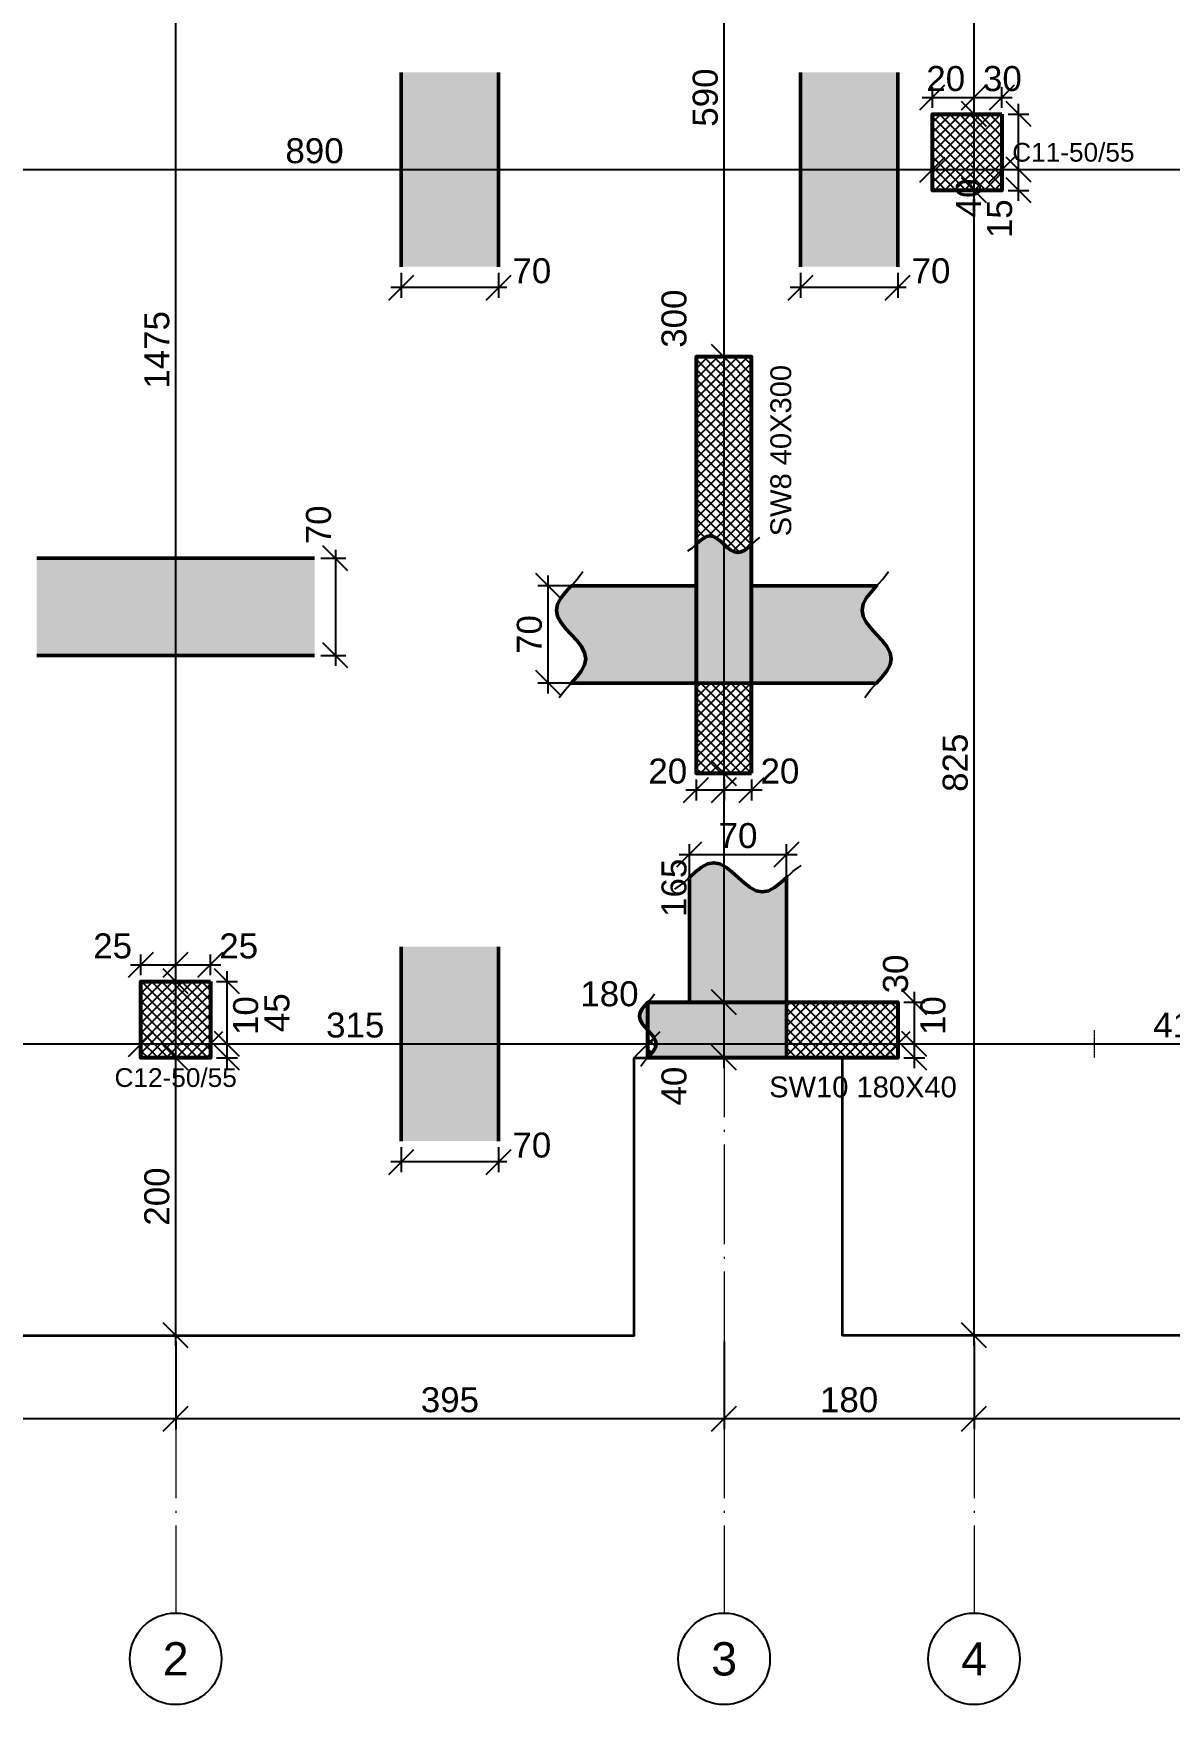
# Model space of a CAD drawing. Header units: millimetres. Extents: x -404 to 6018, y -5139 to 7890.
# Drawn here: x 328 to 1146, y 4124 to 5328 of the extents above; entities that cross this region are included whole.
import ezdxf
from ezdxf.enums import TextEntityAlignment as Align

# ---------------------------------------------------------------- set-up
doc = ezdxf.new("R2010")
doc.units = ezdxf.units.MM
doc.linetypes.add('ZWCAD_ISO04W100', pattern=[30.5, 24, -3, 0.5, -3])
for name, color, linetype, lineweight in [('AXIS LINES', 255, 'ZWCAD_ISO04W100', 13), ('COLUMN', 140, 'Continuous', 53), ('SLAB', 3, 'Continuous', 35), ('WALL', 10, 'Continuous', 53)]:
    doc.layers.add(name, color=color, linetype=linetype, lineweight=lineweight)
for name, color, linetype in [('FLOOR', 3, 'Continuous'), ('FW_AXIS', 7, 'Continuous'), ('FW_COLUMN_HATCH', 8, 'Continuous'), ('FW_DIM', 7, 'Continuous'), ('FW_SLAB_SECTION', 8, 'Continuous'), ('FW_TEXT', 7, 'Continuous'), ('FW_WALL_HATCH', 8, 'Continuous'), ('FW_WALL_SECTION', 8, 'Continuous')]:
    doc.layers.add(name, color=color, linetype=linetype)
doc.styles.add('REBAR_TXT', font='arial.ttf')
doc.styles.get("Standard").update_dxf_attribs({"font": 'arial.ttf'})
doc.dimstyles.new('FW_DIM', dxfattribs={"dimtxt": 18, "dimasz": 9, "dimexe": 7.5, "dimexo": 4.5, "dimgap": 4.5, "dimtad": 1, "dimdec": 0, "dimtxsty": 'Standard', "dimtsz": 9, "dimcen": 2.5, "dimdle": 7.5, "dimclrd": 256, "dimclre": 256, "dimclrt": 7, "dimazin": 3, "dimtfac": 1, "dimtmove": 2, "dimatfit": 3})

# ---------------------------------------------------------------- blocks, each defined once
blk = doc.blocks.new('_Oblique')
at = {"color": 0, "linetype": 'ByBlock', "lineweight": -2}
blk.add_line((-0.5, -0.5), (0.5, 0.5), dxfattribs=at)
blk = doc.blocks.new('*D8')
for p, q in [((792.5, 4736.6), (877.5, 4736.6)), ((800, 4634.6), (800, 4744.1)), ((870, 4634.6), (870, 4744.1))]:
    blk.add_line(p, q)
at = {"layer": 'Defpoints'}
for p in [(800, 4736.6), (800, 4630.1), (870, 4630.1)]:
    blk.add_point(p, dxfattribs=at)
at = {"layer": 'FW_DIM', "xscale": 18, "yscale": 18}
for p in [(800, 4736.6), (870, 4736.6)]:
    blk.add_blockref('_OBLIQUE', p, dxfattribs=at)
at = {"layer": 'FW_DIM', "color": 7, "insert": (835, 4750.1), "char_height": 18, "attachment_point": 5}
blk.add_mtext('70', dxfattribs=at)
blk = doc.blocks.new('*D10')
for p, q in [((698.3, 4852.6), (698.3, 4937.6)), ((800.3, 4930.1), (690.8, 4930.1)), ((800.3, 4860.1), (690.8, 4860.1))]:
    blk.add_line(p, q)
at = {"layer": 'Defpoints'}
for p in [(804.8, 4930.1), (698.3, 4860.1), (804.8, 4860.1)]:
    blk.add_point(p, dxfattribs=at)
at = {"layer": 'FW_DIM', "xscale": 18, "yscale": 18, "rotation": 90}
for p in [(698.3, 4930.1), (698.3, 4860.1)]:
    blk.add_blockref('_OBLIQUE', p, dxfattribs=at)
at = {"layer": 'FW_DIM', "color": 7, "insert": (684.8, 4895.1), "char_height": 18, "attachment_point": 5, "rotation": 90}
blk.add_mtext('70', dxfattribs=at)
blk = doc.blocks.new('*D16')
for p, q in [((592.5, 4525.6), (592.5, 4507.6)), ((662.5, 4525.6), (662.5, 4507.6)), ((668.5, 4515.1), (585, 4515.1))]:
    blk.add_line(p, q)
at = {"layer": 'Defpoints'}
for p in [(592.5, 4530.1), (662.5, 4530.1), (592.5, 4515.1)]:
    blk.add_point(p, dxfattribs=at)
at = {"layer": 'FW_DIM', "xscale": 18, "yscale": 18}
for p in [(592.5, 4515.1), (662.5, 4515.1)]:
    blk.add_blockref('_OBLIQUE', p, dxfattribs=at)
at = {"layer": 'FW_DIM', "color": 7, "insert": (686.5, 4527.1), "char_height": 18, "attachment_point": 5}
blk.add_mtext('70', dxfattribs=at)
blk = doc.blocks.new('*D18')
for p, q in [((592.5, 5155.6), (592.5, 5137.6)), ((662.5, 5155.6), (662.5, 5137.6)), ((668.5, 5145.1), (585, 5145.1))]:
    blk.add_line(p, q)
at = {"layer": 'Defpoints'}
for p in [(592.5, 5160.1), (662.5, 5160.1), (592.5, 5145.1)]:
    blk.add_point(p, dxfattribs=at)
at = {"layer": 'FW_DIM', "xscale": 18, "yscale": 18}
for p in [(592.5, 5145.1), (662.5, 5145.1)]:
    blk.add_blockref('_OBLIQUE', p, dxfattribs=at)
at = {"layer": 'FW_DIM', "color": 7, "insert": (686.5, 5157.1), "char_height": 18, "attachment_point": 5}
blk.add_mtext('70', dxfattribs=at)
blk = doc.blocks.new('*D19')
for p, q in [((880, 5155.6), (880, 5137.6)), ((950, 5155.6), (950, 5137.6)), ((956, 5145.1), (872.5, 5145.1))]:
    blk.add_line(p, q)
at = {"layer": 'Defpoints'}
for p in [(880, 5160.1), (950, 5160.1), (880, 5145.1)]:
    blk.add_point(p, dxfattribs=at)
at = {"layer": 'FW_DIM', "xscale": 18, "yscale": 18}
for p in [(880, 5145.1), (950, 5145.1)]:
    blk.add_blockref('_OBLIQUE', p, dxfattribs=at)
at = {"layer": 'FW_DIM', "color": 7, "insert": (974, 5157.1), "char_height": 18, "attachment_point": 5}
blk.add_mtext('70', dxfattribs=at)
blk = doc.blocks.new('*D30')
for p, q in [((534.5, 4950.1), (552.5, 4950.1)), ((545, 4956.1), (545, 4872.6)), ((534.5, 4880.1), (552.5, 4880.1))]:
    blk.add_line(p, q)
at = {"layer": 'Defpoints'}
for p in [(530, 4950.1), (530, 4880.1), (545, 4880.1)]:
    blk.add_point(p, dxfattribs=at)
at = {"layer": 'FW_DIM', "xscale": 18, "yscale": 18, "rotation": 90}
for p in [(545, 4950.1), (545, 4880.1)]:
    blk.add_blockref('_OBLIQUE', p, dxfattribs=at)
at = {"layer": 'FW_DIM', "color": 7, "insert": (533, 4974.1), "char_height": 18, "attachment_point": 5, "rotation": 90}
blk.add_mtext('70', dxfattribs=at)
blk = doc.blocks.new('*D58')
for p, q in [((954.5, 4600.1), (969.5, 4600.1)), ((962, 4582.6), (962, 4607.6)), ((954.5, 4590.1), (969.5, 4590.1))]:
    blk.add_line(p, q)
at = {"layer": 'Defpoints'}
for p in [(950, 4600.1), (950, 4590.1), (962, 4590.1)]:
    blk.add_point(p, dxfattribs=at)
at = {"layer": 'FW_DIM', "xscale": 18, "yscale": 18, "rotation": 90}
for p in [(962, 4600.1), (962, 4590.1)]:
    blk.add_blockref('_OBLIQUE', p, dxfattribs=at)
at = {"layer": 'FW_DIM', "color": 7, "insert": (975.5, 4620.5), "char_height": 18, "attachment_point": 5, "rotation": 90}
blk.add_mtext('10', dxfattribs=at)
blk = doc.blocks.new('*D59')
for p, q in [((962, 4592.6), (962, 4637.6)), ((954.5, 4630.1), (969.5, 4630.1)), ((954.5, 4600.1), (969.5, 4600.1))]:
    blk.add_line(p, q)
at = {"layer": 'Defpoints'}
for p in [(950, 4630.1), (950, 4600.1), (962, 4600.1)]:
    blk.add_point(p, dxfattribs=at)
at = {"layer": 'FW_DIM', "xscale": 18, "yscale": 18, "rotation": 90}
for p in [(962, 4630.1), (962, 4600.1)]:
    blk.add_blockref('_OBLIQUE', p, dxfattribs=at)
at = {"layer": 'FW_DIM', "color": 7, "insert": (948.5, 4650.5), "char_height": 18, "attachment_point": 5, "rotation": 90}
blk.add_mtext('30', dxfattribs=at)
blk = doc.blocks.new('*D62')
for p, q in [((797.3, 4783.1), (832.5, 4783.1)), ((804.8, 4790.6), (804.8, 4775.6)), ((825, 4790.6), (825, 4775.6))]:
    blk.add_line(p, q)
at = {"layer": 'Defpoints'}
for p in [(804.8, 4795.1), (825, 4795.1), (804.8, 4783.1)]:
    blk.add_point(p, dxfattribs=at)
at = {"layer": 'FW_DIM', "xscale": 18, "yscale": 18}
for p in [(804.8, 4783.1), (825, 4783.1)]:
    blk.add_blockref('_OBLIQUE', p, dxfattribs=at)
at = {"layer": 'FW_DIM', "color": 7, "insert": (784.4, 4796.6), "char_height": 18, "attachment_point": 5}
blk.add_mtext('20', dxfattribs=at)
blk = doc.blocks.new('*D63')
for p, q in [((817.5, 4783.1), (852.3, 4783.1)), ((825, 4790.6), (825, 4775.6)), ((844.8, 4790.6), (844.8, 4775.6))]:
    blk.add_line(p, q)
at = {"layer": 'Defpoints'}
for p in [(825, 4795.1), (844.8, 4795.1), (825, 4783.1)]:
    blk.add_point(p, dxfattribs=at)
at = {"layer": 'FW_DIM', "xscale": 18, "yscale": 18}
for p in [(825, 4783.1), (844.8, 4783.1)]:
    blk.add_blockref('_OBLIQUE', p, dxfattribs=at)
at = {"layer": 'FW_DIM', "color": 7, "insert": (865.2, 4796.6), "char_height": 18, "attachment_point": 5}
blk.add_mtext('20', dxfattribs=at)
blk = doc.blocks.new('*D98')
for p, q in [((975, 5274.6), (975, 5289.6)), ((1005, 5274.6), (1005, 5289.6)), ((967.5, 5282.1), (1012.5, 5282.1))]:
    blk.add_line(p, q)
at = {"layer": 'Defpoints'}
for p in [(975, 5282.1), (975, 5270.1), (1005, 5270.1)]:
    blk.add_point(p, dxfattribs=at)
at = {"layer": 'FW_DIM', "xscale": 18, "yscale": 18}
for p in [(975, 5282.1), (1005, 5282.1)]:
    blk.add_blockref('_OBLIQUE', p, dxfattribs=at)
at = {"layer": 'FW_DIM', "color": 7, "insert": (1025.4, 5295.6), "char_height": 18, "attachment_point": 5}
blk.add_mtext('30', dxfattribs=at)
blk = doc.blocks.new('*D99')
for p, q in [((1005, 5274.6), (1005, 5289.6)), ((1025, 5274.6), (1025, 5289.6)), ((997.5, 5282.1), (1032.5, 5282.1))]:
    blk.add_line(p, q)
at = {"layer": 'Defpoints'}
for p in [(1005, 5282.1), (1005, 5270.1), (1025, 5270.1)]:
    blk.add_point(p, dxfattribs=at)
at = {"layer": 'FW_DIM', "xscale": 18, "yscale": 18}
for p in [(1005, 5282.1), (1025, 5282.1)]:
    blk.add_blockref('_OBLIQUE', p, dxfattribs=at)
at = {"layer": 'FW_DIM', "color": 7, "insert": (984.6, 5295.6), "char_height": 18, "attachment_point": 5}
blk.add_mtext('20', dxfattribs=at)
blk = doc.blocks.new('*D100')
for p, q in [((1029.5, 5230.1), (1044.5, 5230.1)), ((1037, 5207.6), (1037, 5237.6)), ((1029.5, 5215.1), (1044.5, 5215.1))]:
    blk.add_line(p, q)
at = {"layer": 'Defpoints'}
for p in [(1025, 5230.1), (1025, 5215.1), (1037, 5215.1)]:
    blk.add_point(p, dxfattribs=at)
at = {"layer": 'FW_DIM', "xscale": 18, "yscale": 18, "rotation": 90}
for p in [(1037, 5230.1), (1037, 5215.1)]:
    blk.add_blockref('_OBLIQUE', p, dxfattribs=at)
at = {"layer": 'FW_DIM', "color": 7, "insert": (1023.5, 5194.7), "char_height": 18, "attachment_point": 5, "rotation": 90}
blk.add_mtext('15', dxfattribs=at)
blk = doc.blocks.new('*D101')
for p, q in [((1037, 5222.6), (1037, 5277.6)), ((1029.5, 5270.1), (1044.5, 5270.1)), ((1029.5, 5230.1), (1044.5, 5230.1))]:
    blk.add_line(p, q)
at = {"layer": 'Defpoints'}
for p in [(1025, 5270.1), (1025, 5230.1), (1037, 5230.1)]:
    blk.add_point(p, dxfattribs=at)
at = {"layer": 'FW_DIM', "xscale": 18, "yscale": 18, "rotation": 90}
for p in [(1037, 5270.1), (1037, 5230.1)]:
    blk.add_blockref('_OBLIQUE', p, dxfattribs=at)
at = {"layer": 'FW_DIM', "color": 7, "insert": (1001, 5209.7), "char_height": 18, "attachment_point": 5, "rotation": 90}
blk.add_mtext('40', dxfattribs=at)
blk = doc.blocks.new('*D105')
for p, q in [((405, 4649.6), (405, 4664.6)), ((430, 4649.6), (430, 4664.6)), ((397.5, 4657.1), (437.5, 4657.1))]:
    blk.add_line(p, q)
at = {"layer": 'Defpoints'}
for p in [(405, 4657.1), (405, 4645.1), (430, 4645.1)]:
    blk.add_point(p, dxfattribs=at)
at = {"layer": 'FW_DIM', "xscale": 18, "yscale": 18}
for p in [(405, 4657.1), (430, 4657.1)]:
    blk.add_blockref('_OBLIQUE', p, dxfattribs=at)
at = {"layer": 'FW_DIM', "color": 7, "insert": (384.6, 4670.6), "char_height": 18, "attachment_point": 5}
blk.add_mtext('25', dxfattribs=at)
blk = doc.blocks.new('*D106')
for p, q in [((430, 4649.6), (430, 4664.6)), ((455, 4649.6), (455, 4664.6)), ((422.5, 4657.1), (462.5, 4657.1))]:
    blk.add_line(p, q)
at = {"layer": 'Defpoints'}
for p in [(430, 4657.1), (430, 4645.1), (455, 4645.1)]:
    blk.add_point(p, dxfattribs=at)
at = {"layer": 'FW_DIM', "xscale": 18, "yscale": 18}
for p in [(430, 4657.1), (455, 4657.1)]:
    blk.add_blockref('_OBLIQUE', p, dxfattribs=at)
at = {"layer": 'FW_DIM', "color": 7, "insert": (475.4, 4670.6), "char_height": 18, "attachment_point": 5}
blk.add_mtext('25', dxfattribs=at)
blk = doc.blocks.new('*D107')
for p, q in [((459.5, 4600.1), (474.5, 4600.1)), ((467, 4582.6), (467, 4607.6)), ((459.5, 4590.1), (474.5, 4590.1))]:
    blk.add_line(p, q)
at = {"layer": 'Defpoints'}
for p in [(455, 4600.1), (455, 4590.1), (467, 4590.1)]:
    blk.add_point(p, dxfattribs=at)
at = {"layer": 'FW_DIM', "xscale": 18, "yscale": 18, "rotation": 90}
for p in [(467, 4600.1), (467, 4590.1)]:
    blk.add_blockref('_OBLIQUE', p, dxfattribs=at)
at = {"layer": 'FW_DIM', "color": 7, "insert": (480.5, 4620.5), "char_height": 18, "attachment_point": 5, "rotation": 90}
blk.add_mtext('10', dxfattribs=at)
blk = doc.blocks.new('*D108')
for p, q in [((467, 4592.6), (467, 4652.6)), ((459.5, 4645.1), (474.5, 4645.1)), ((459.5, 4600.1), (474.5, 4600.1))]:
    blk.add_line(p, q)
at = {"layer": 'Defpoints'}
for p in [(455, 4645.1), (455, 4600.1), (467, 4600.1)]:
    blk.add_point(p, dxfattribs=at)
at = {"layer": 'FW_DIM', "xscale": 18, "yscale": 18, "rotation": 90}
for p in [(467, 4645.1), (467, 4600.1)]:
    blk.add_blockref('_OBLIQUE', p, dxfattribs=at)
at = {"layer": 'FW_DIM', "color": 7, "insert": (503, 4622.6), "char_height": 18, "attachment_point": 5, "rotation": 90}
blk.add_mtext('45', dxfattribs=at)
blk = doc.blocks.new('*D119')
for p, q in [((92.5, 4600.1), (412.5, 4600.1)), ((100, 4604.6), (100, 4607.6)), ((405, 4604.6), (405, 4607.6))]:
    blk.add_line(p, q)
at = {"layer": 'Defpoints'}
for p in [(100, 4600.1), (100, 4600.1), (405, 4600.1)]:
    blk.add_point(p, dxfattribs=at)
at = {"layer": 'FW_DIM', "xscale": 18, "yscale": 18}
for p in [(100, 4600.1), (405, 4600.1)]:
    blk.add_blockref('_OBLIQUE', p, dxfattribs=at)
at = {"layer": 'FW_DIM', "color": 7, "insert": (252.5, 4613.6), "char_height": 18, "attachment_point": 5}
blk.add_mtext('305', dxfattribs=at)
blk = doc.blocks.new('*D120')
for p, q in [((397.5, 4600.1), (462.5, 4600.1)), ((405, 4604.6), (405, 4607.6)), ((455, 4604.6), (455, 4607.6))]:
    blk.add_line(p, q)
at = {"layer": 'Defpoints'}
for p in [(405, 4600.1), (405, 4600.1), (455, 4600.1)]:
    blk.add_point(p, dxfattribs=at)
at = {"layer": 'FW_DIM', "xscale": 18, "yscale": 18}
for p in [(405, 4600.1), (455, 4600.1)]:
    blk.add_blockref('_OBLIQUE', p, dxfattribs=at)
blk = doc.blocks.new('*D121')
for p, q in [((447.5, 4600.1), (777.5, 4600.1)), ((455, 4604.6), (455, 4607.6)), ((770, 4604.6), (770, 4607.6))]:
    blk.add_line(p, q)
at = {"layer": 'Defpoints'}
for p in [(455, 4600.1), (455, 4600.1), (770, 4600.1)]:
    blk.add_point(p, dxfattribs=at)
at = {"layer": 'FW_DIM', "xscale": 18, "yscale": 18}
for p in [(455, 4600.1), (770, 4600.1)]:
    blk.add_blockref('_OBLIQUE', p, dxfattribs=at)
at = {"layer": 'FW_DIM', "color": 7, "insert": (559.3, 4613.6), "char_height": 18, "attachment_point": 5}
blk.add_mtext('315', dxfattribs=at)
blk = doc.blocks.new('*D122')
for p, q in [((762.5, 4600.1), (957.5, 4600.1)), ((770, 4604.6), (770, 4607.6)), ((950, 4604.6), (950, 4607.6))]:
    blk.add_line(p, q)
at = {"layer": 'Defpoints'}
for p in [(770, 4600.1), (770, 4600.1), (950, 4600.1)]:
    blk.add_point(p, dxfattribs=at)
at = {"layer": 'FW_DIM', "xscale": 18, "yscale": 18}
for p in [(770, 4600.1), (950, 4600.1)]:
    blk.add_blockref('_OBLIQUE', p, dxfattribs=at)
at = {"layer": 'FW_DIM', "color": 7, "insert": (742.4, 4636.1), "char_height": 18, "attachment_point": 5}
blk.add_mtext('180', dxfattribs=at)
blk = doc.blocks.new('*D123')
for p, q in [((942.5, 4600.1), (1367.5, 4600.1)), ((950, 4604.6), (950, 4607.6)), ((1360, 4604.6), (1360, 4607.6))]:
    blk.add_line(p, q)
at = {"layer": 'Defpoints'}
for p in [(950, 4600.1), (950, 4600.1), (1360, 4600.1)]:
    blk.add_point(p, dxfattribs=at)
at = {"layer": 'FW_DIM', "xscale": 18, "yscale": 18}
for p in [(950, 4600.1), (1360, 4600.1)]:
    blk.add_blockref('_OBLIQUE', p, dxfattribs=at)
at = {"layer": 'FW_DIM', "color": 7, "insert": (1155, 4613.6), "char_height": 18, "attachment_point": 5}
blk.add_mtext('410', dxfattribs=at)
blk = doc.blocks.new('*D126')
for p, q in [((77.5, 5230.1), (982.5, 5230.1)), ((85, 5234.6), (85, 5237.6)), ((975, 5234.6), (975, 5237.6))]:
    blk.add_line(p, q)
at = {"layer": 'Defpoints'}
for p in [(85, 5230.1), (85, 5230.1), (975, 5230.1)]:
    blk.add_point(p, dxfattribs=at)
at = {"layer": 'FW_DIM', "xscale": 18, "yscale": 18}
for p in [(85, 5230.1), (975, 5230.1)]:
    blk.add_blockref('_OBLIQUE', p, dxfattribs=at)
at = {"layer": 'FW_DIM', "color": 7, "insert": (530, 5243.6), "char_height": 18, "attachment_point": 5}
blk.add_mtext('890', dxfattribs=at)
blk = doc.blocks.new('*D127')
for p, q in [((967.5, 5230.1), (1032.5, 5230.1)), ((975, 5234.6), (975, 5237.6)), ((1025, 5234.6), (1025, 5237.6))]:
    blk.add_line(p, q)
at = {"layer": 'Defpoints'}
for p in [(975, 5230.1), (975, 5230.1), (1025, 5230.1)]:
    blk.add_point(p, dxfattribs=at)
at = {"layer": 'FW_DIM', "xscale": 18, "yscale": 18}
for p in [(975, 5230.1), (1025, 5230.1)]:
    blk.add_blockref('_OBLIQUE', p, dxfattribs=at)
blk = doc.blocks.new('*D128')
for p, q in [((1017.5, 5230.1), (1597.5, 5230.1)), ((1025, 5234.6), (1025, 5237.6)), ((1590, 5234.6), (1590, 5237.6))]:
    blk.add_line(p, q)
at = {"layer": 'Defpoints'}
for p in [(1025, 5230.1), (1025, 5230.1), (1590, 5230.1)]:
    blk.add_point(p, dxfattribs=at)
at = {"layer": 'FW_DIM', "xscale": 18, "yscale": 18}
for p in [(1025, 5230.1), (1590, 5230.1)]:
    blk.add_blockref('_OBLIQUE', p, dxfattribs=at)
at = {"layer": 'FW_DIM', "color": 7, "insert": (1204.3, 5243.6), "char_height": 18, "attachment_point": 5}
blk.add_mtext('565', dxfattribs=at)
blk = doc.blocks.new('*D172')
for p, q in [((425.5, 4590.1), (422.5, 4590.1)), ((430, 4382.6), (430, 4597.6)), ((425.5, 4390.1), (422.5, 4390.1))]:
    blk.add_line(p, q)
at = {"layer": 'Defpoints'}
for p in [(430, 4590.1), (430, 4390.1), (430, 4390.1)]:
    blk.add_point(p, dxfattribs=at)
at = {"layer": 'FW_DIM', "xscale": 18, "yscale": 18, "rotation": 90}
for p in [(430, 4590.1), (430, 4390.1)]:
    blk.add_blockref('_OBLIQUE', p, dxfattribs=at)
at = {"layer": 'FW_DIM', "color": 7, "insert": (416.5, 4490.1), "char_height": 18, "attachment_point": 5, "rotation": 90}
blk.add_mtext('200', dxfattribs=at)
blk = doc.blocks.new('*D173')
for p, q in [((430, 4582.6), (430, 4652.6)), ((425.5, 4645.1), (422.5, 4645.1)), ((425.5, 4590.1), (422.5, 4590.1))]:
    blk.add_line(p, q)
at = {"layer": 'Defpoints'}
for p in [(430, 4645.1), (430, 4590.1), (430, 4590.1)]:
    blk.add_point(p, dxfattribs=at)
at = {"layer": 'FW_DIM', "xscale": 18, "yscale": 18, "rotation": 90}
for p in [(430, 4645.1), (430, 4590.1)]:
    blk.add_blockref('_OBLIQUE', p, dxfattribs=at)
blk = doc.blocks.new('*D174')
for p, q in [((425.5, 6119.7), (422.5, 6119.7)), ((430, 4637.6), (430, 6127.2)), ((425.5, 4645.1), (422.5, 4645.1))]:
    blk.add_line(p, q)
at = {"layer": 'Defpoints'}
for p in [(430, 6119.7), (430, 4645.1), (430, 4645.1)]:
    blk.add_point(p, dxfattribs=at)
at = {"layer": 'FW_DIM', "xscale": 18, "yscale": 18, "rotation": 90}
for p in [(430, 6119.7), (430, 4645.1)]:
    blk.add_blockref('_OBLIQUE', p, dxfattribs=at)
at = {"layer": 'FW_DIM', "color": 7, "insert": (416.5, 5100.2), "char_height": 18, "attachment_point": 5, "rotation": 90}
blk.add_mtext('1475', dxfattribs=at)
blk = doc.blocks.new('*D180')
for p, q in [((825, 4582.6), (825, 4637.6)), ((820.5, 4630.1), (817.5, 4630.1)), ((820.5, 4590.1), (817.5, 4590.1))]:
    blk.add_line(p, q)
at = {"layer": 'Defpoints'}
for p in [(825, 4630.1), (825, 4590.1), (825, 4590.1)]:
    blk.add_point(p, dxfattribs=at)
at = {"layer": 'FW_DIM', "xscale": 18, "yscale": 18, "rotation": 90}
for p in [(825, 4630.1), (825, 4590.1)]:
    blk.add_blockref('_OBLIQUE', p, dxfattribs=at)
at = {"layer": 'FW_DIM', "color": 7, "insert": (789, 4569.7), "char_height": 18, "attachment_point": 5, "rotation": 90}
blk.add_mtext('40', dxfattribs=at)
blk = doc.blocks.new('*D181')
for p, q in [((820.5, 4795.1), (817.5, 4795.1)), ((825, 4622.6), (825, 4802.6)), ((820.5, 4630.1), (817.5, 4630.1))]:
    blk.add_line(p, q)
at = {"layer": 'Defpoints'}
for p in [(825, 4795.1), (825, 4630.1), (825, 4630.1)]:
    blk.add_point(p, dxfattribs=at)
at = {"layer": 'FW_DIM', "xscale": 18, "yscale": 18, "rotation": 90}
for p in [(825, 4795.1), (825, 4630.1)]:
    blk.add_blockref('_OBLIQUE', p, dxfattribs=at)
at = {"layer": 'FW_DIM', "color": 7, "insert": (789, 4712.6), "char_height": 18, "attachment_point": 5, "rotation": 90}
blk.add_mtext('165', dxfattribs=at)
blk = doc.blocks.new('*D182')
for p, q in [((820.5, 5095.1), (817.5, 5095.1)), ((825, 4787.6), (825, 5102.6)), ((820.5, 4795.1), (817.5, 4795.1))]:
    blk.add_line(p, q)
at = {"layer": 'Defpoints'}
for p in [(825, 5095.1), (825, 4795.1), (825, 4795.1)]:
    blk.add_point(p, dxfattribs=at)
at = {"layer": 'FW_DIM', "xscale": 18, "yscale": 18, "rotation": 90}
for p in [(825, 5095.1), (825, 4795.1)]:
    blk.add_blockref('_OBLIQUE', p, dxfattribs=at)
at = {"layer": 'FW_DIM', "color": 7, "insert": (789, 5122.7), "char_height": 18, "attachment_point": 5, "rotation": 90}
blk.add_mtext('300', dxfattribs=at)
blk = doc.blocks.new('*D183')
for p, q in [((820.5, 5685.1), (817.5, 5685.1)), ((825, 5087.6), (825, 5692.6)), ((820.5, 5095.1), (817.5, 5095.1))]:
    blk.add_line(p, q)
at = {"layer": 'Defpoints'}
for p in [(825, 5685.1), (825, 5095.1), (825, 5095.1)]:
    blk.add_point(p, dxfattribs=at)
at = {"layer": 'FW_DIM', "xscale": 18, "yscale": 18, "rotation": 90}
for p in [(825, 5685.1), (825, 5095.1)]:
    blk.add_blockref('_OBLIQUE', p, dxfattribs=at)
at = {"layer": 'FW_DIM', "color": 7, "insert": (811.5, 5282), "char_height": 18, "attachment_point": 5, "rotation": 90}
blk.add_mtext('590', dxfattribs=at)
blk = doc.blocks.new('*D188')
for p, q in [((1000.5, 5215.1), (997.5, 5215.1)), ((1005, 4382.7), (1005, 5222.6)), ((1000.5, 4390.2), (997.5, 4390.2))]:
    blk.add_line(p, q)
at = {"layer": 'Defpoints'}
for p in [(1005, 5215.1), (1005, 4390.2), (1005, 4390.2)]:
    blk.add_point(p, dxfattribs=at)
at = {"layer": 'FW_DIM', "xscale": 18, "yscale": 18, "rotation": 90}
for p in [(1005, 5215.1), (1005, 4390.2)]:
    blk.add_blockref('_OBLIQUE', p, dxfattribs=at)
at = {"layer": 'FW_DIM', "color": 7, "insert": (991.5, 4802.7), "char_height": 18, "attachment_point": 5, "rotation": 90}
blk.add_mtext('825', dxfattribs=at)
blk = doc.blocks.new('*D189')
for p, q in [((1005, 5207.6), (1005, 5277.6)), ((1000.5, 5270.1), (997.5, 5270.1)), ((1000.5, 5215.1), (997.5, 5215.1))]:
    blk.add_line(p, q)
at = {"layer": 'Defpoints'}
for p in [(1005, 5270.1), (1005, 5215.1), (1005, 5215.1)]:
    blk.add_point(p, dxfattribs=at)
at = {"layer": 'FW_DIM', "xscale": 18, "yscale": 18, "rotation": 90}
for p in [(1005, 5270.1), (1005, 5215.1)]:
    blk.add_blockref('_OBLIQUE', p, dxfattribs=at)
blk = doc.blocks.new('*D190')
for p, q in [((1000.5, 5830.1), (997.5, 5830.1)), ((1005, 5262.6), (1005, 5837.6)), ((1000.5, 5270.1), (997.5, 5270.1))]:
    blk.add_line(p, q)
at = {"layer": 'Defpoints'}
for p in [(1005, 5830.1), (1005, 5270.1), (1005, 5270.1)]:
    blk.add_point(p, dxfattribs=at)
at = {"layer": 'FW_DIM', "xscale": 18, "yscale": 18, "rotation": 90}
for p in [(1005, 5830.1), (1005, 5270.1)]:
    blk.add_blockref('_OBLIQUE', p, dxfattribs=at)
at = {"layer": 'FW_DIM', "color": 7, "insert": (991.5, 5550.1), "char_height": 18, "attachment_point": 5, "rotation": 90}
blk.add_mtext('560', dxfattribs=at)
blk = doc.blocks.new('*D217')
for p, q in [((75, 4385.6), (75, 4322.6)), ((430, 4385.6), (430, 4322.6)), ((67.5, 4330.1), (437.5, 4330.1))]:
    blk.add_line(p, q)
at = {"layer": 'Defpoints'}
for p in [(75, 4390.1), (430, 4390.1), (75, 4330.1)]:
    blk.add_point(p, dxfattribs=at)
at = {"layer": 'FW_DIM', "xscale": 18, "yscale": 18}
for p in [(75, 4330.1), (430, 4330.1)]:
    blk.add_blockref('_OBLIQUE', p, dxfattribs=at)
at = {"layer": 'FW_DIM', "color": 7, "insert": (252.5, 4343.6), "char_height": 18, "attachment_point": 5}
blk.add_mtext('355', dxfattribs=at)
blk = doc.blocks.new('*D218')
for p, q in [((430, 4385.6), (430, 4322.6)), ((825, 4385.6), (825, 4322.6)), ((422.5, 4330.1), (832.5, 4330.1))]:
    blk.add_line(p, q)
at = {"layer": 'Defpoints'}
for p in [(430, 4390.1), (825, 4390.1), (430, 4330.1)]:
    blk.add_point(p, dxfattribs=at)
at = {"layer": 'FW_DIM', "xscale": 18, "yscale": 18}
for p in [(430, 4330.1), (825, 4330.1)]:
    blk.add_blockref('_OBLIQUE', p, dxfattribs=at)
at = {"layer": 'FW_DIM', "color": 7, "insert": (627.5, 4343.6), "char_height": 18, "attachment_point": 5}
blk.add_mtext('395', dxfattribs=at)
blk = doc.blocks.new('*D219')
for p, q in [((825, 4385.6), (825, 4322.6)), ((1005, 4385.6), (1005, 4322.6)), ((817.5, 4330.1), (1012.5, 4330.1))]:
    blk.add_line(p, q)
at = {"layer": 'Defpoints'}
for p in [(825, 4390.1), (1005, 4390.1), (825, 4330.1)]:
    blk.add_point(p, dxfattribs=at)
at = {"layer": 'FW_DIM', "xscale": 18, "yscale": 18}
for p in [(825, 4330.1), (1005, 4330.1)]:
    blk.add_blockref('_OBLIQUE', p, dxfattribs=at)
at = {"layer": 'FW_DIM', "color": 7, "insert": (915, 4343.6), "char_height": 18, "attachment_point": 5}
blk.add_mtext('180', dxfattribs=at)
blk = doc.blocks.new('*D220')
for p, q in [((1005, 4385.6), (1005, 4322.6)), ((1660, 4385.6), (1660, 4322.6)), ((997.5, 4330.1), (1667.5, 4330.1))]:
    blk.add_line(p, q)
at = {"layer": 'Defpoints'}
for p in [(1005, 4390.1), (1660, 4390.1), (1005, 4330.1)]:
    blk.add_point(p, dxfattribs=at)
at = {"layer": 'FW_DIM', "xscale": 18, "yscale": 18}
for p in [(1005, 4330.1), (1660, 4330.1)]:
    blk.add_blockref('_OBLIQUE', p, dxfattribs=at)
at = {"layer": 'FW_DIM', "color": 7, "insert": (1332.5, 4343.6), "char_height": 18, "attachment_point": 5}
blk.add_mtext('655', dxfattribs=at)

msp = doc.modelspace()

# ---------------------------------------------------------------- hatches: boundary and pattern name
at = {"layer": 'FW_COLUMN_HATCH'}
h = msp.add_hatch(dxfattribs=at)
h.set_pattern_fill('ANSI37', scale=1.6)
h.paths.add_polyline_path([(1025, 5270.1), (1025, 5215.1), (975, 5215.1), (975, 5270.1), (1025, 5270.1)])
h = msp.add_hatch(dxfattribs=at)
h.set_pattern_fill('ANSI37', scale=1.6)
h.paths.add_polyline_path([(455, 4645.1), (455, 4590.1), (405, 4590.1), (405, 4645.1), (455, 4645.1)])
at = {"layer": 'FW_SLAB_SECTION'}
h = msp.add_hatch(color=8, dxfattribs=at)
h.dxf.hatch_style = 1
h.paths.add_polyline_path([(662.5, 5160.1), (662.5, 5300.1), (592.5, 5300.1), (592.5, 5160.1), (662.5, 5160.1)])
h = msp.add_hatch(color=8, dxfattribs=at)
h.dxf.hatch_style = 1
h.paths.add_polyline_path([(950, 5160.1), (950, 5300.1), (880, 5300.1), (880, 5160.1), (950, 5160.1)])
h = msp.add_hatch(color=8, dxfattribs=at)
h.dxf.hatch_style = 1
h.paths.add_polyline_path([(530, 4880.1), (530, 4950.1), (330, 4950.1), (330, 4880.1), (530, 4880.1)])
h = msp.add_hatch(color=8, dxfattribs=at)
h.dxf.hatch_style = 1
h.paths.add_polyline_path([(662.5, 4530.1), (662.5, 4670.1), (592.5, 4670.1), (592.5, 4530.1), (662.5, 4530.1)])
at = {"layer": 'FW_WALL_HATCH'}
h = msp.add_hatch(dxfattribs=at)
h.set_pattern_fill('ANSI37', scale=1.6)
h.paths.add_polyline_path([(804.8, 5095.1), (844.8, 5095.1), (844.8, 4960.1), (842.3, 4957.8), (839.8, 4955.9), (837.3, 4954.6), (834.8, 4954.1), (832.3, 4954.6), (829.8, 4955.9), (827.3, 4957.8), (824.8, 4960.1), (822.3, 4962.4), (819.8, 4964.4), (817.3, 4965.7), (814.8, 4966.1), (812.3, 4965.7), (809.8, 4964.4), (807.3, 4962.4), (804.8, 4960.1), (804.8, 4930.1), (804.8, 4930.1), (804.8, 5095.1)])
h = msp.add_hatch(dxfattribs=at)
h.set_pattern_fill('ANSI37', scale=1.6)
h.paths.add_polyline_path([(804.8, 4795.1), (804.8, 4860.1), (804.8, 4860.1), (844.8, 4860.1), (844.8, 4795.1), (804.8, 4795.1)])
h = msp.add_hatch(dxfattribs=at)
h.set_pattern_fill('ANSI37', scale=1.6)
h.paths.add_polyline_path([(950, 4630.1), (950, 4590.1), (870, 4590.1), (870, 4610.1), (870, 4630.1), (950, 4630.1)])
h = msp.add_hatch(dxfattribs=at)
h.set_pattern_fill('ANSI37', scale=1.6)
h.paths.add_polyline_path([(770, 4610.1), (772.3, 4607.6), (774.2, 4605.1), (775.5, 4602.6), (776, 4600.1), (775.5, 4597.6), (774.2, 4595.1), (772.3, 4592.6), (770, 4590.1), (770, 4610.1)])
at = {"layer": 'FW_WALL_SECTION'}
h = msp.add_hatch(color=8, dxfattribs=at)
h.dxf.hatch_style = 1
h.paths.add_polyline_path([(844.8, 4860.1), (804.8, 4860.1), (714.8, 4860.1), (718.8, 4864.5), (722.2, 4868.9), (724.5, 4873.2), (725.3, 4877.6), (724.5, 4882), (722.2, 4886.4), (718.8, 4890.7), (714.8, 4895.1), (710.8, 4899.5), (707.4, 4903.9), (705.1, 4908.2), (704.3, 4912.6), (705.1, 4917), (707.4, 4921.4), (710.8, 4925.7), (714.8, 4930.1), (804.8, 4930.1), (804.8, 4960.1), (807.3, 4962.4), (809.8, 4964.4), (812.3, 4965.7), (814.8, 4966.1), (817.3, 4965.7), (819.8, 4964.4), (822.3, 4962.4), (824.8, 4960.1), (827.3, 4957.8), (829.8, 4955.9), (832.3, 4954.6), (834.8, 4954.1), (837.3, 4954.6), (839.8, 4955.9), (842.3, 4957.8), (844.8, 4960.1), (844.8, 4930.1), (934.8, 4930.1), (930.8, 4925.7), (927.4, 4921.4), (925.1, 4917), (924.3, 4912.6), (925.1, 4908.2), (927.4, 4903.9), (930.8, 4899.5), (934.8, 4895.1), (938.8, 4890.7), (942.2, 4886.4), (944.5, 4882), (945.3, 4877.6), (944.5, 4873.2), (942.2, 4868.9), (938.8, 4864.5), (934.8, 4860.1), (844.8, 4860.1)])
h = msp.add_hatch(color=8, dxfattribs=at)
h.dxf.hatch_style = 1
h.paths.add_polyline_path([(770, 4590.1), (772.3, 4592.6), (774.2, 4595.1), (775.5, 4597.6), (776, 4600.1), (775.5, 4602.6), (774.2, 4605.1), (772.3, 4607.6), (770, 4610.1), (767.7, 4612.6), (765.8, 4615.1), (764.5, 4617.6), (764, 4620.1), (764.5, 4622.6), (765.8, 4625.1), (767.7, 4627.6), (770, 4630.1), (800, 4630.1), (800, 4720.1), (804.4, 4724.1), (808.8, 4727.5), (813.1, 4729.8), (817.5, 4730.6), (821.9, 4729.8), (826.2, 4727.5), (830.6, 4724.1), (835, 4720.1), (839.4, 4716.1), (843.8, 4712.7), (848.1, 4710.4), (852.5, 4709.6), (856.9, 4710.4), (861.2, 4712.7), (865.6, 4716.1), (870, 4720.1), (870, 4630.1), (870, 4610.1), (870, 4590.1), (770, 4590.1)])

# ---------------------------------------------------------------- linework, layer by layer
at = {"layer": 'AXIS LINES', "color": 0, "ltscale": 3}
for points in [[(430, 7730.2), (430, 4190)], [(825, 7730.2), (825, 4190)], [(1005, 7730.2), (1005, 4190)], [(-282.6, 5230.1), (2132.4, 5230.1)], [(-282.6, 4600.1), (2132.4, 4600.1)]]:
    msp.add_lwpolyline(points, dxfattribs=at)
at = {"layer": 'AXIS LINES', "ltscale": 0.08}
msp.add_lwpolyline([(1091.4, 4610.1), (1091.4, 4590.1)], dxfattribs=at)
at = {"layer": 'COLUMN', "ltscale": 0.08}
for points in [[(1025, 5270.1), (1025, 5215.1), (975, 5215.1), (975, 5270.1), (1025, 5270.1)], [(455, 4645.1), (455, 4590.1), (405, 4590.1), (405, 4645.1), (455, 4645.1)]]:
    msp.add_lwpolyline(points, dxfattribs=at)
at = {"layer": 'FLOOR'}
msp.add_line((745.1, 4390.1), (355.1, 4390.1), dxfattribs=at)
at = {"layer": 'FW_AXIS'}
for centre in [(430, 4157), (825, 4157), (1005, 4157)]:
    msp.add_circle(centre, 33, dxfattribs=at)
at = {"layer": 'FW_SLAB_SECTION', "color": 7, "lineweight": 50}
for p, q in [((592.5, 5160.1), (592.5, 5300.1)), ((662.5, 5160.1), (662.5, 5300.1)), ((880, 5160.1), (880, 5300.1)), ((950, 5160.1), (950, 5300.1)), ((330, 4950.1), (530, 4950.1)), ((330, 4880.1), (530, 4880.1)), ((592.5, 4530.1), (592.5, 4670.1)), ((662.5, 4530.1), (662.5, 4670.1))]:
    msp.add_line(p, q, dxfattribs=at)
at = {"layer": 'FW_WALL_SECTION', "lineweight": 50}
for points in [[(844.8, 4860.1), (804.8, 4860.1), (714.8, 4860.1), (718.8, 4864.5), (722.2, 4868.9), (724.5, 4873.2), (725.3, 4877.6), (724.5, 4882), (722.2, 4886.4), (718.8, 4890.7), (714.8, 4895.1), (710.8, 4899.5), (707.4, 4903.9), (705.1, 4908.2), (704.3, 4912.6), (705.1, 4917), (707.4, 4921.4), (710.8, 4925.7), (714.8, 4930.1), (804.8, 4930.1), (804.8, 4960.1), (807.3, 4962.4), (809.8, 4964.4), (812.3, 4965.7), (814.8, 4966.1), (817.3, 4965.7), (819.8, 4964.4), (822.3, 4962.4), (824.8, 4960.1), (827.3, 4957.8), (829.8, 4955.9), (832.3, 4954.6), (834.8, 4954.1), (837.3, 4954.6), (839.8, 4955.9), (842.3, 4957.8), (844.8, 4960.1), (844.8, 4930.1), (934.8, 4930.1), (930.8, 4925.7), (927.4, 4921.4), (925.1, 4917), (924.3, 4912.6), (925.1, 4908.2), (927.4, 4903.9), (930.8, 4899.5), (934.8, 4895.1), (938.8, 4890.7), (942.2, 4886.4), (944.5, 4882), (945.3, 4877.6), (944.5, 4873.2), (942.2, 4868.9), (938.8, 4864.5), (934.8, 4860.1), (844.8, 4860.1)], [(770, 4590.1), (772.3, 4592.6), (774.2, 4595.1), (775.5, 4597.6), (776, 4600.1), (775.5, 4602.6), (774.2, 4605.1), (772.3, 4607.6), (770, 4610.1), (767.7, 4612.6), (765.8, 4615.1), (764.5, 4617.6), (764, 4620.1), (764.5, 4622.6), (765.8, 4625.1), (767.7, 4627.6), (770, 4630.1), (800, 4630.1), (800, 4720.1), (804.4, 4724.1), (808.8, 4727.5), (813.1, 4729.8), (817.5, 4730.6), (821.9, 4729.8), (826.2, 4727.5), (830.6, 4724.1), (835, 4720.1), (839.4, 4716.1), (843.8, 4712.7), (848.1, 4710.4), (852.5, 4709.6), (856.9, 4710.4), (861.2, 4712.7), (865.6, 4716.1), (870, 4720.1), (870, 4630.1), (870, 4610.1), (870, 4590.1), (770, 4590.1)]]:
    msp.add_lwpolyline(points, close=True, dxfattribs=at)
at = {"layer": 'FW_WALL_SECTION', "lineweight": 25}
for points in [[(798.8, 4955.3), (802.1, 4957.6), (805.3, 4960.6), (808.6, 4963.4), (811.8, 4965.5), (815.1, 4966.1), (818.3, 4965.2), (821.6, 4963), (824.8, 4960.1), (828.1, 4957.2), (831.3, 4955), (834.6, 4954.1), (837.8, 4954.8), (841.1, 4956.8), (844.3, 4959.6), (847.6, 4962.6), (850.8, 4965)], [(706.3, 4849.6), (710.4, 4855.3), (715.6, 4861), (720.6, 4866.7), (724.2, 4872.4), (725.3, 4878), (723.8, 4883.7), (719.9, 4889.4), (714.8, 4895.1), (709.7, 4900.8), (705.8, 4906.5), (704.3, 4912.2), (705.4, 4917.9), (709, 4923.5), (714, 4929.2), (719.2, 4934.9), (723.3, 4940.6)], [(926.3, 4849.6), (930.4, 4855.3), (935.6, 4861), (940.6, 4866.7), (944.2, 4872.4), (945.3, 4878), (943.8, 4883.7), (939.9, 4889.4), (934.8, 4895.1), (929.7, 4900.8), (925.8, 4906.5), (924.3, 4912.2), (925.4, 4917.9), (929, 4923.5), (934, 4929.2), (939.2, 4934.9), (943.3, 4940.6)], [(789.5, 4711.6), (795.2, 4715.7), (800.9, 4720.9), (806.6, 4725.9), (812.2, 4729.5), (817.9, 4730.6), (823.6, 4729.1), (829.3, 4725.2), (835, 4720.1), (840.7, 4715), (846.4, 4711.2), (852.1, 4709.6), (857.8, 4710.8), (863.4, 4714.3), (869.1, 4719.3), (874.8, 4724.5), (880.5, 4728.6)], [(765.1, 4584.1), (767.5, 4587.4), (770.5, 4590.6), (773.3, 4593.9), (775.3, 4597.1), (776, 4600.4), (775.1, 4603.6), (772.9, 4606.9), (770, 4610.1), (767.1, 4613.4), (764.9, 4616.6), (764, 4619.9), (764.7, 4623.1), (766.7, 4626.4), (769.5, 4629.6), (772.5, 4632.9), (774.9, 4636.1)]]:
    msp.add_lwpolyline(points, dxfattribs=at)
at = {"layer": 'SLAB', "ltscale": 0.08}
msp.add_lwpolyline([(644.9, 6540.1), (644.9, 6080.1), (565, 6080.1), (565.1, 6119.5), (100.1, 6120.1), (100.1, 6000.1), (0, 6000.1), (0, 5270.1), (0, 5220.1), (60, 5220.1), (60, 4390.1), (760.1, 4390.1), (760.1, 4590.1), (910, 4590.1), (910, 4390.2), (1610, 4390.2)], dxfattribs=at)
at = {"layer": 'WALL', "ltscale": 0.08}
msp.add_lwpolyline([(844.8, 4795.1), (844.8, 5095.1), (804.8, 5095.1), (804.8, 4795.1), (844.8, 4795.1)], dxfattribs=at)
msp.add_lwpolyline([(770, 4630.1), (950, 4630.1), (950, 4590.1), (770, 4590.1)], close=True, dxfattribs=at)

# ---------------------------------------------------------------- texts
at = {"layer": 'FW_AXIS', "color": 7, "style": 'REBAR_TXT'}
for s, p in [('2', (430, 4157)), ('3', (825, 4157)), ('4', (1005, 4157))]:
    msp.add_text(s, height=24, dxfattribs=at).set_placement(p, align=Align.MIDDLE_CENTER)
at = {"layer": 'FW_TEXT', "color": 7, "style": 'REBAR_TXT'}
msp.add_text('C11-50/55', height=13.5, dxfattribs=at).set_placement((1032.5, 5242.6), align=Align.MIDDLE_LEFT)
msp.add_text('SW8 40X300', height=15, rotation=90, dxfattribs=at).set_placement((858.3, 5027.6), align=Align.TOP_CENTER)
for s, height, p in [('C12-50/55', 13.5, (430, 4582.6)), ('SW10 180X40', 15, (925, 4576.6))]:
    msp.add_text(s, height=height, dxfattribs=at).set_placement(p, align=Align.TOP_CENTER)

# ---------------------------------------------------------------- dimensions: what is measured, and where the dimension line sits
at = {"layer": 'FW_DIM'}
for base, p1, p2, text, picture, middle in [((430, 4645.1), (430, 4645.1), (430, 6119.7), '1475', '*D174', (416.5, 5100.2)), ((1005, 5270.1), (1005, 5270.1), (1005, 5830.1), '560', '*D190', (991.5, 5550.1)), ((825, 5095.1), (825, 5095.1), (825, 5685.1), '590', '*D183', (811.5, 5282)), ((1037, 5230.1), (1025, 5230.1), (1025, 5270.1), '40', '*D101', (1001, 5209.7)), ((1005, 5215.1), (1005, 5215.1), (1005, 5270.1), ' ', '*D189', (1005, 5242.6)), ((1037, 5215.1), (1025, 5215.1), (1025, 5230.1), '15', '*D100', (1023.5, 5194.7)), ((1005, 4390.2), (1005, 4390.2), (1005, 5215.1), '825', '*D188', (991.5, 4802.7)), ((825, 4795.1), (825, 4795.1), (825, 5095.1), '300', '*D182', (789, 5122.7)), ((545, 4880.1), (530, 4880.1), (530, 4950.1), '70', '*D30', (533, 4974.1)), ((698.3, 4860.1), (804.8, 4860.1), (804.8, 4930.1), '70', '*D10', (684.8, 4895.1)), ((825, 4630.1), (825, 4630.1), (825, 4795.1), '165', '*D181', (789, 4712.6)), ((962, 4600.1), (950, 4600.1), (950, 4630.1), '30', '*D59', (948.5, 4650.5)), ((430, 4590.1), (430, 4590.1), (430, 4645.1), ' ', '*D173', (430, 4617.6)), ((467, 4600.1), (455, 4600.1), (455, 4645.1), '45', '*D108', (503, 4622.6)), ((825, 4590.1), (825, 4590.1), (825, 4630.1), '40', '*D180', (789, 4569.7)), ((467, 4590.1), (455, 4590.1), (455, 4600.1), '10', '*D107', (480.5, 4620.5)), ((962, 4590.1), (950, 4590.1), (950, 4600.1), '10', '*D58', (975.5, 4620.5)), ((430, 4390.1), (430, 4390.1), (430, 4590.1), '200', '*D172', (416.5, 4490.1))]:
    dim = msp.add_linear_dim(base=base, p1=p1, p2=p2, angle=90, text=text, dimstyle='FW_DIM', override={"dimtmove": 2}, dxfattribs=at)
    dim.commit()
    dim.dimension.update_dxf_attribs({"geometry": picture, "text_midpoint": middle, "dimtype": 160})
for base, p1, p2, text, picture, middle in [((975, 5282.1), (975, 5270.1), (1005, 5270.1), '30', '*D98', (1025.4, 5295.6)), ((1005, 5282.1), (1005, 5270.1), (1025, 5270.1), '20', '*D99', (984.6, 5295.6)), ((85, 5230.1), (85, 5230.1), (975, 5230.1), '890', '*D126', (530, 5243.6)), ((1025, 5230.1), (1025, 5230.1), (1590, 5230.1), '565', '*D128', (1204.3, 5243.6)), ((975, 5230.1), (975, 5230.1), (1025, 5230.1), ' ', '*D127', (1000, 5230.1)), ((592.5, 5145.1), (592.5, 5160.1), (662.5, 5160.1), '70', '*D18', (686.5, 5157.1)), ((880, 5145.1), (880, 5160.1), (950, 5160.1), '70', '*D19', (974, 5157.1)), ((804.8, 4783.1), (804.8, 4795.1), (825, 4795.1), '20', '*D62', (784.4, 4796.6)), ((825, 4783.1), (825, 4795.1), (844.8, 4795.1), '20', '*D63', (865.2, 4796.6)), ((800, 4736.6), (800, 4630.1), (870, 4630.1), '70', '*D8', (835, 4750.1)), ((405, 4657.1), (405, 4645.1), (430, 4645.1), '25', '*D105', (384.6, 4670.6)), ((430, 4657.1), (430, 4645.1), (455, 4645.1), '25', '*D106', (475.4, 4670.6)), ((770, 4600.1), (770, 4600.1), (950, 4600.1), '180', '*D122', (742.4, 4636.1)), ((100, 4600.1), (100, 4600.1), (405, 4600.1), '305', '*D119', (252.5, 4613.6)), ((455, 4600.1), (455, 4600.1), (770, 4600.1), '315', '*D121', (559.3, 4613.6)), ((950, 4600.1), (950, 4600.1), (1360, 4600.1), '410', '*D123', (1155, 4613.6)), ((405, 4600.1), (405, 4600.1), (455, 4600.1), ' ', '*D120', (430, 4600.1)), ((592.5, 4515.1), (592.5, 4530.1), (662.5, 4530.1), '70', '*D16', (686.5, 4527.1))]:
    dim = msp.add_linear_dim(base=base, p1=p1, p2=p2, text=text, dimstyle='FW_DIM', override={"dimtmove": 2}, dxfattribs=at)
    dim.commit()
    dim.dimension.update_dxf_attribs({"geometry": picture, "text_midpoint": middle, "dimtype": 160})
for base, p1, p2, picture, middle in [((75, 4330.1), (75, 4390.1), (430, 4390.1), '*D217', (252.5, 4343.6)), ((430, 4330.1), (430, 4390.1), (825, 4390.1), '*D218', (627.5, 4343.6)), ((825, 4330.1), (825, 4390.1), (1005, 4390.1), '*D219', (915, 4343.6)), ((1005, 4330.1), (1005, 4390.1), (1660, 4390.1), '*D220', (1332.5, 4343.6))]:
    dim = msp.add_linear_dim(base=base, p1=p1, p2=p2, dimstyle='FW_DIM', dxfattribs=at)
    dim.commit()
    dim.dimension.update_dxf_attribs({"geometry": picture, "text_midpoint": middle})

doc.saveas('drawing.dxf')
